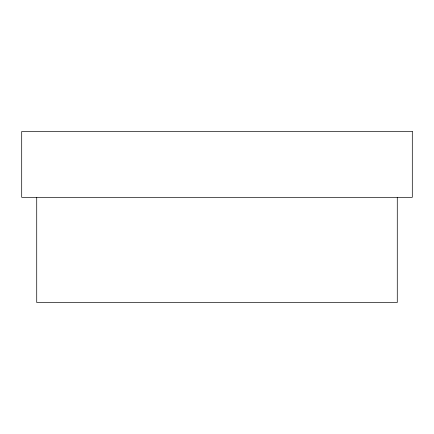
<?xml version="1.0" encoding="UTF-8"?>
<svg xmlns="http://www.w3.org/2000/svg" width="434" height="434" viewBox="0 0 434 434"><rect width="100%" height="100%" fill="white"/><g stroke="black" fill="none" stroke-linecap="round" stroke-linejoin="round"><path stroke-width="0.65" d="M397.278 197.324L397.278 302.487L36.722 302.487L36.722 197.324M412.3 131.513L21.7 131.513L21.7 197.324L412.3 197.324L412.3 131.513"/></g></svg>
